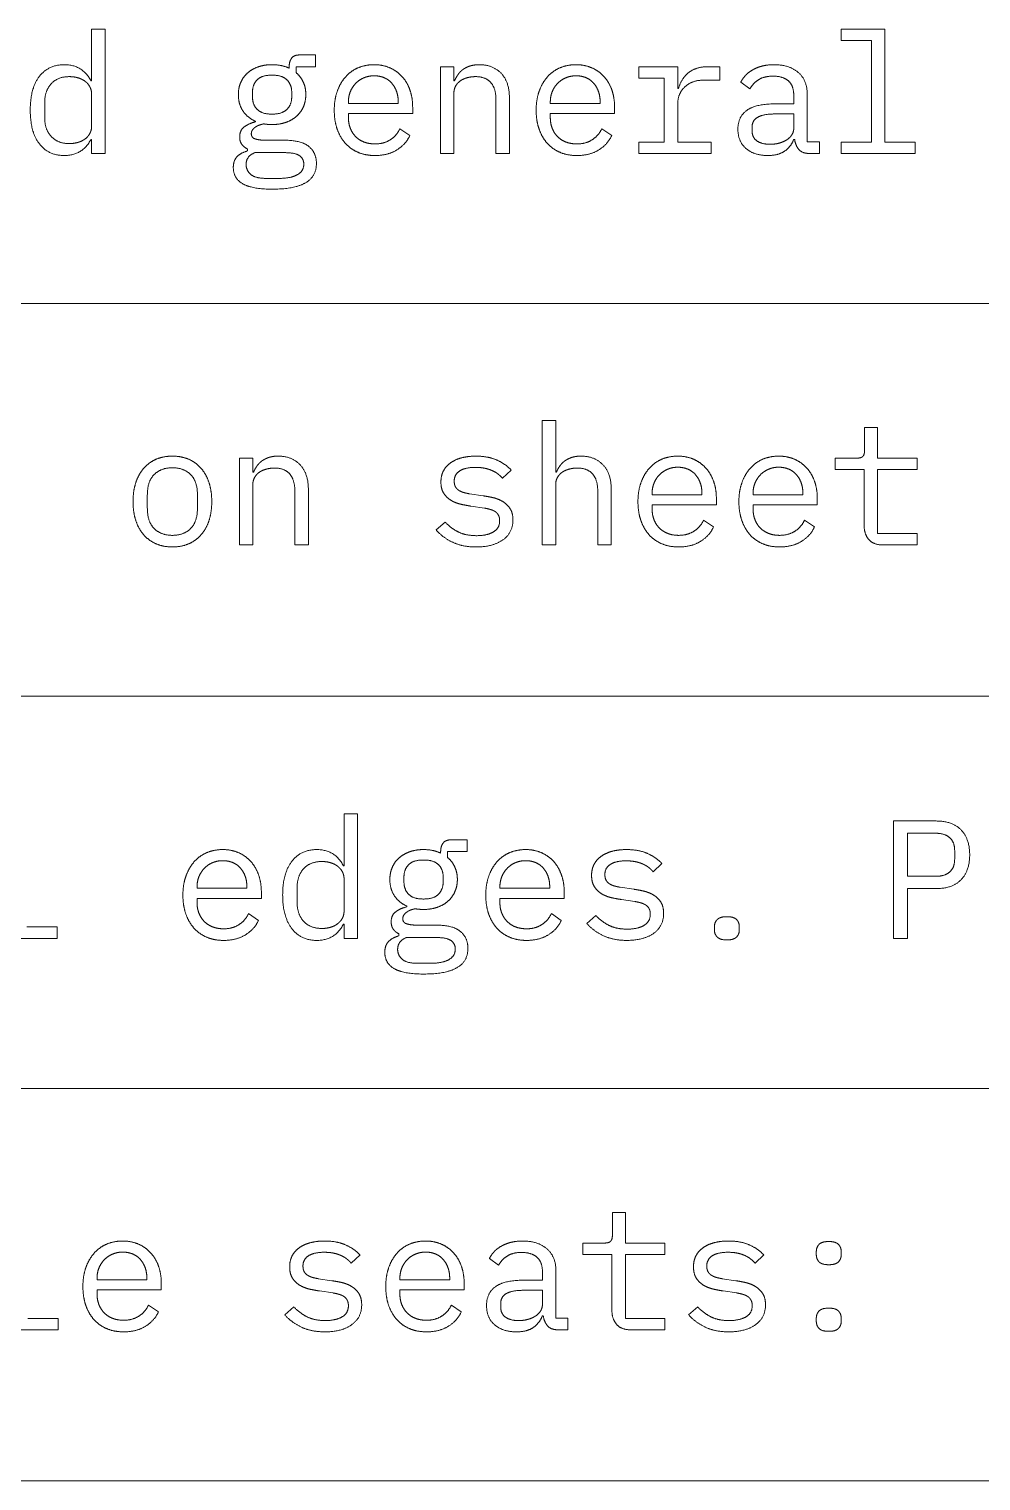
# Model space of a CAD drawing. Header units: millimetres. Extents: x 22 to 584, y 11 to 410.
# Drawn here: x 471.22 to 488.19, y 333 to 358.9 of the extents above; entities that cross this region are included whole.
import ezdxf

# ---------------------------------------------------------------- set-up
doc = ezdxf.new("R2010")
doc.units = ezdxf.units.MM
doc.layers.add('dims', color=7, linetype='Continuous', lineweight=5)

msp = doc.modelspace()

# ---------------------------------------------------------------- linework, layer by layer
at = {"layer": 'dims'}
for p, q in [((472.338, 358.898), (472.338, 357.974)), ((472.578, 358.898), (472.338, 358.898)), ((472.578, 356.678), (472.578, 358.898)), ((485.703, 358.898), (485.703, 358.694)), ((486.483, 358.898), (485.703, 358.898)), ((485.703, 358.694), (486.243, 358.694)), ((486.243, 358.694), (486.243, 356.882)), ((486.483, 356.882), (486.483, 358.898)), ((476.331, 358.436), (476.046, 358.436)), ((476.331, 358.226), (476.331, 358.436)), ((475.86, 358.226), (475.86, 358.199)), ((475.983, 358.226), (476.331, 358.226)), ((475.983, 358.121), (475.983, 358.226)), ((478.557, 358.226), (478.557, 356.678)), ((478.797, 358.226), (478.557, 358.226)), ((478.797, 357.974), (478.797, 358.226)), ((482.094, 358.226), (482.094, 358.022)), ((482.787, 358.226), (482.094, 358.226)), ((482.787, 357.836), (482.787, 358.226)), ((483.54, 358.226), (483.324, 358.226)), ((483.54, 357.986), (483.54, 358.226)), ((472.338, 357.974), (472.326, 357.974)), ((478.809, 357.974), (478.797, 357.974)), ((482.094, 358.022), (482.547, 358.022)), ((482.547, 358.022), (482.547, 356.882)), ((483.249, 357.986), (483.54, 357.986)), ((483.912, 357.95), (484.074, 357.83)), ((472.338, 357.731), (472.338, 357.173)), ((475.206, 357.686), (475.206, 357.773)), ((475.905, 357.773), (475.905, 357.686)), ((478.797, 356.678), (478.797, 357.752)), ((479.787, 356.678), (479.787, 357.671)), ((482.802, 357.836), (482.787, 357.836)), ((484.857, 357.716), (484.857, 357.563)), ((485.097, 356.888), (485.097, 357.74)), ((471.501, 357.32), (471.501, 357.584)), ((476.916, 357.572), (476.916, 357.593)), ((477.804, 357.572), (476.916, 357.572)), ((477.804, 357.605), (477.804, 357.572)), ((478.062, 357.392), (478.062, 357.506)), ((479.547, 357.629), (479.547, 356.678)), ((480.516, 357.572), (480.516, 357.593)), ((481.404, 357.572), (480.516, 357.572)), ((481.404, 357.605), (481.404, 357.572)), ((481.662, 357.392), (481.662, 357.506)), ((482.787, 356.882), (482.787, 357.551)), ((484.857, 357.563), (484.527, 357.563)), ((475.257, 357.254), (475.257, 357.242)), ((476.916, 357.392), (478.062, 357.392)), ((476.916, 357.32), (476.916, 357.392)), ((480.516, 357.392), (481.662, 357.392)), ((480.516, 357.32), (480.516, 357.392)), ((484.113, 357.086), (484.113, 357.149)), ((484.527, 357.383), (484.857, 357.383)), ((484.857, 357.383), (484.857, 357.128)), ((472.326, 356.93), (472.338, 356.93)), ((472.338, 356.93), (472.338, 356.678)), ((475.776, 356.915), (475.434, 356.915)), ((478.011, 356.999), (477.834, 357.119)), ((481.611, 356.999), (481.434, 357.119)), ((482.094, 356.882), (482.094, 356.678)), ((482.547, 356.882), (482.094, 356.882)), ((483.387, 356.882), (482.787, 356.882)), ((483.387, 356.678), (483.387, 356.882)), ((484.857, 356.93), (484.872, 356.93)), ((485.313, 356.888), (485.097, 356.888)), ((485.313, 356.678), (485.313, 356.888)), ((485.703, 356.882), (485.703, 356.678)), ((486.243, 356.882), (485.703, 356.882)), ((487.023, 356.882), (486.483, 356.882)), ((487.023, 356.678), (487.023, 356.882)), ((472.338, 356.678), (472.578, 356.678)), ((475.116, 356.759), (475.116, 356.723)), ((475.248, 356.693), (475.785, 356.693)), ((478.557, 356.678), (478.797, 356.678)), ((479.547, 356.678), (479.787, 356.678)), ((482.094, 356.678), (483.387, 356.678)), ((485.148, 356.678), (485.313, 356.678)), ((485.703, 356.678), (487.023, 356.678)), ((475.677, 356.234), (475.443, 356.234)), ((436.843, 354), (584, 354)), ((480.372, 351.916), (480.372, 349.696)), ((480.612, 351.916), (480.372, 351.916)), ((480.612, 350.992), (480.612, 351.916)), ((486.12, 351.79), (486.12, 351.385)), ((486.351, 351.79), (486.12, 351.79)), ((486.351, 351.244), (486.351, 351.79)), ((474.972, 351.244), (474.972, 349.696)), ((475.212, 351.244), (474.972, 351.244)), ((475.212, 350.992), (475.212, 351.244)), ((485.595, 351.244), (485.595, 351.04)), ((485.979, 351.244), (485.595, 351.244)), ((487.056, 351.244), (486.351, 351.244)), ((487.056, 351.04), (487.056, 351.244)), ((475.224, 350.992), (475.212, 350.992)), ((479.664, 350.884), (479.82, 351.031)), ((480.624, 350.992), (480.612, 350.992)), ((485.595, 351.04), (486.111, 351.04)), ((486.111, 351.04), (486.111, 350.05)), ((486.351, 351.04), (487.056, 351.04)), ((486.351, 349.9), (486.351, 351.04)), ((475.212, 349.696), (475.212, 350.77)), ((476.202, 349.696), (476.202, 350.689)), ((480.612, 349.696), (480.612, 350.77)), ((481.602, 349.696), (481.602, 350.689)), ((473.331, 350.359), (473.331, 350.581)), ((474.225, 350.581), (474.225, 350.359)), ((475.962, 350.647), (475.962, 349.696)), ((479.319, 350.572), (479.076, 350.608)), ((481.362, 350.647), (481.362, 349.696)), ((482.331, 350.59), (482.331, 350.611)), ((483.219, 350.59), (482.331, 350.59)), ((482.331, 350.41), (483.477, 350.41)), ((482.331, 350.338), (482.331, 350.41)), ((483.219, 350.623), (483.219, 350.59)), ((483.477, 350.41), (483.477, 350.524)), ((484.131, 350.59), (484.131, 350.611)), ((485.019, 350.59), (484.131, 350.59)), ((484.131, 350.41), (485.277, 350.41)), ((484.131, 350.338), (484.131, 350.41)), ((485.019, 350.623), (485.019, 350.59)), ((485.277, 350.41), (485.277, 350.524)), ((479.097, 350.389), (479.34, 350.353)), ((478.641, 350.104), (478.479, 349.963)), ((483.426, 350.017), (483.249, 350.137)), ((485.226, 350.017), (485.049, 350.137)), ((487.056, 349.9), (486.351, 349.9)), ((487.056, 349.696), (487.056, 349.9)), ((474.972, 349.696), (475.212, 349.696)), ((475.962, 349.696), (476.202, 349.696)), ((480.372, 349.696), (480.612, 349.696)), ((481.362, 349.696), (481.602, 349.696)), ((486.453, 349.696), (487.056, 349.696)), ((436.843, 347), (584, 347)), ((476.839, 344.898), (476.839, 343.974)), ((477.079, 344.898), (476.839, 344.898)), ((477.079, 342.678), (477.079, 344.898)), ((486.634, 344.772), (486.634, 342.678)), ((487.396, 344.772), (486.634, 344.772)), ((486.886, 343.785), (486.886, 344.553)), ((486.886, 344.553), (487.39, 344.553)), ((478.561, 344.226), (478.561, 344.199)), ((478.684, 344.226), (479.032, 344.226)), ((478.684, 344.121), (478.684, 344.226)), ((479.032, 344.436), (478.747, 344.436)), ((479.032, 344.226), (479.032, 344.436)), ((487.726, 344.247), (487.726, 344.091)), ((476.839, 343.974), (476.827, 343.974)), ((482.35, 343.866), (482.506, 344.013)), ((476.839, 343.731), (476.839, 343.173)), ((477.907, 343.686), (477.907, 343.773)), ((478.606, 343.773), (478.606, 343.686)), ((487.39, 343.785), (486.886, 343.785)), ((474.217, 343.572), (474.217, 343.593)), ((475.105, 343.572), (474.217, 343.572)), ((475.105, 343.605), (475.105, 343.572)), ((475.364, 343.392), (475.364, 343.506)), ((476.002, 343.32), (476.002, 343.584)), ((479.617, 343.572), (479.617, 343.593)), ((480.505, 343.572), (479.617, 343.572)), ((480.505, 343.605), (480.505, 343.572)), ((480.764, 343.392), (480.764, 343.506)), ((482.005, 343.554), (481.762, 343.59)), ((486.886, 343.566), (487.396, 343.566)), ((486.886, 342.678), (486.886, 343.566)), ((474.217, 343.392), (475.364, 343.392)), ((474.217, 343.32), (474.217, 343.392)), ((477.959, 343.254), (477.959, 343.242)), ((479.617, 343.392), (480.764, 343.392)), ((479.617, 343.32), (479.617, 343.392)), ((481.784, 343.371), (482.026, 343.335)), ((475.312, 342.999), (475.135, 343.119)), ((476.827, 342.93), (476.839, 342.93)), ((476.839, 342.93), (476.839, 342.678)), ((478.477, 342.915), (478.135, 342.915)), ((480.712, 342.999), (480.535, 343.119)), ((481.327, 343.086), (481.165, 342.945)), ((470.404, 342.678), (471.724, 342.678)), ((471.724, 342.882), (471.184, 342.882)), ((471.724, 342.678), (471.724, 342.882)), ((476.839, 342.678), (477.079, 342.678)), ((477.817, 342.759), (477.817, 342.723)), ((477.949, 342.693), (478.486, 342.693)), ((483.442, 342.885), (483.442, 342.831)), ((483.886, 342.831), (483.886, 342.885)), ((486.634, 342.678), (486.886, 342.678)), ((478.379, 342.234), (478.144, 342.234)), ((436.843, 340), (584, 340)), ((481.623, 337.79), (481.623, 337.385)), ((481.854, 337.79), (481.623, 337.79)), ((481.854, 337.244), (481.854, 337.79)), ((481.098, 337.244), (481.098, 337.04)), ((481.482, 337.244), (481.098, 337.244)), ((482.559, 337.244), (481.854, 337.244)), ((482.559, 337.04), (482.559, 337.244)), ((476.967, 336.884), (477.123, 337.031)), ((479.43, 336.968), (479.592, 336.848)), ((481.098, 337.04), (481.614, 337.04)), ((481.614, 337.04), (481.614, 336.05)), ((481.854, 337.04), (482.559, 337.04)), ((481.854, 335.9), (481.854, 337.04)), ((484.167, 336.884), (484.323, 337.031)), ((485.259, 337.091), (485.259, 337.037)), ((485.703, 337.037), (485.703, 337.091)), ((480.375, 336.734), (480.375, 336.581)), ((480.615, 335.906), (480.615, 336.758)), ((472.434, 336.59), (472.434, 336.611)), ((473.322, 336.59), (472.434, 336.59)), ((473.322, 336.623), (473.322, 336.59)), ((473.58, 336.41), (473.58, 336.524)), ((476.622, 336.572), (476.379, 336.608)), ((477.834, 336.59), (477.834, 336.611)), ((478.722, 336.59), (477.834, 336.59)), ((478.722, 336.623), (478.722, 336.59)), ((478.98, 336.41), (478.98, 336.524)), ((480.375, 336.581), (480.045, 336.581)), ((483.822, 336.572), (483.579, 336.608)), ((472.434, 336.41), (473.58, 336.41)), ((472.434, 336.338), (472.434, 336.41)), ((476.4, 336.389), (476.643, 336.353)), ((477.834, 336.41), (478.98, 336.41)), ((477.834, 336.338), (477.834, 336.41)), ((479.631, 336.104), (479.631, 336.167)), ((480.045, 336.401), (480.375, 336.401)), ((480.375, 336.401), (480.375, 336.146)), ((483.6, 336.389), (483.843, 336.353)), ((471.741, 335.9), (471.201, 335.9)), ((471.741, 335.696), (471.741, 335.9)), ((473.529, 336.017), (473.352, 336.137)), ((475.944, 336.104), (475.782, 335.963)), ((478.929, 336.017), (478.752, 336.137)), ((480.375, 335.948), (480.39, 335.948)), ((480.831, 335.906), (480.615, 335.906)), ((480.831, 335.696), (480.831, 335.906)), ((482.559, 335.9), (481.854, 335.9)), ((482.559, 335.696), (482.559, 335.9)), ((483.144, 336.104), (482.982, 335.963)), ((485.259, 335.903), (485.259, 335.849)), ((485.703, 335.849), (485.703, 335.903)), ((470.421, 335.696), (471.741, 335.696)), ((480.666, 335.696), (480.831, 335.696)), ((481.956, 335.696), (482.559, 335.696)), ((436.843, 333), (584, 333))]:
    msp.add_line(p, q, dxfattribs=at)
for points in [[(475.902, 358.376), (475.944, 358.436), (476.046, 358.436)], [(471.403, 358.049), (471.564, 358.262), (471.849, 358.262)], [(471.849, 358.262), (472.176, 358.262), (472.326, 357.974)], [(475.117, 358.113), (475.197, 358.184), (475.308, 358.223)], [(475.308, 358.223), (475.419, 358.262), (475.554, 358.262)], [(475.554, 358.262), (475.728, 358.262), (475.86, 358.199)], [(475.86, 358.226), (475.86, 358.316), (475.902, 358.376)], [(476.862, 358.041), (476.955, 358.148), (477.085, 358.205)], [(477.085, 358.205), (477.216, 358.262), (477.375, 358.262)], [(477.375, 358.262), (477.531, 358.262), (477.658, 358.205)], [(477.658, 358.205), (477.786, 358.148), (477.876, 358.048)], [(478.869, 358.083), (478.905, 358.136), (478.957, 358.175)], [(478.957, 358.175), (479.01, 358.214), (479.082, 358.238)], [(479.082, 358.238), (479.154, 358.262), (479.25, 358.262)], [(479.25, 358.262), (479.493, 358.262), (479.64, 358.108)], [(480.462, 358.041), (480.555, 358.148), (480.685, 358.205)], [(480.685, 358.205), (480.816, 358.262), (480.975, 358.262)], [(480.975, 358.262), (481.131, 358.262), (481.258, 358.205)], [(481.258, 358.205), (481.386, 358.148), (481.476, 358.048)], [(482.984, 358.122), (483.117, 358.226), (483.324, 358.226)], [(484.119, 358.167), (484.194, 358.211), (484.29, 358.236)], [(484.29, 358.236), (484.386, 358.262), (484.503, 358.262)], [(484.503, 358.262), (484.776, 358.262), (484.936, 358.124)], [(471.243, 357.452), (471.243, 357.836), (471.403, 358.049)], [(471.616, 357.921), (471.501, 357.794), (471.501, 357.584)], [(471.942, 358.049), (471.732, 358.049), (471.616, 357.921)], [(472.095, 358.028), (472.023, 358.049), (471.942, 358.049)], [(472.221, 357.966), (472.167, 358.007), (472.095, 358.028)], [(472.306, 357.867), (472.275, 357.926), (472.221, 357.966)], [(474.954, 357.728), (474.954, 357.845), (474.996, 357.944)], [(474.996, 357.944), (475.038, 358.043), (475.117, 358.113)], [(475.29, 357.993), (475.206, 357.911), (475.206, 357.773)], [(475.554, 358.076), (475.374, 358.076), (475.29, 357.993)], [(475.819, 357.993), (475.734, 358.076), (475.554, 358.076)], [(475.905, 357.773), (475.905, 357.911), (475.819, 357.993)], [(475.983, 358.121), (476.067, 358.049), (476.112, 357.95)], [(476.112, 357.95), (476.157, 357.851), (476.157, 357.728)], [(476.716, 357.785), (476.769, 357.935), (476.862, 358.041)], [(477.046, 357.929), (476.985, 357.866), (476.95, 357.78)], [(477.192, 358.028), (477.108, 357.992), (477.046, 357.929)], [(477.375, 358.064), (477.276, 358.064), (477.192, 358.028)], [(477.55, 358.031), (477.471, 358.064), (477.375, 358.064)], [(477.685, 357.936), (477.63, 357.998), (477.55, 358.031)], [(477.772, 357.791), (477.741, 357.875), (477.685, 357.936)], [(477.876, 358.048), (477.966, 357.947), (478.014, 357.809)], [(478.809, 357.974), (478.833, 358.031), (478.869, 358.083)], [(478.917, 357.977), (478.863, 357.941), (478.83, 357.884)], [(479.04, 358.031), (478.971, 358.013), (478.917, 357.977)], [(479.181, 358.049), (479.109, 358.049), (479.04, 358.031)], [(479.454, 357.945), (479.361, 358.049), (479.181, 358.049)], [(479.547, 357.629), (479.547, 357.842), (479.454, 357.945)], [(479.64, 358.108), (479.787, 357.953), (479.787, 357.671)], [(480.316, 357.785), (480.369, 357.935), (480.462, 358.041)], [(480.646, 357.929), (480.585, 357.866), (480.55, 357.78)], [(480.792, 358.028), (480.708, 357.992), (480.646, 357.929)], [(480.975, 358.064), (480.876, 358.064), (480.792, 358.028)], [(481.15, 358.031), (481.071, 358.064), (480.975, 358.064)], [(481.285, 357.936), (481.23, 357.998), (481.15, 358.031)], [(481.372, 357.791), (481.341, 357.875), (481.285, 357.936)], [(481.476, 358.048), (481.566, 357.947), (481.614, 357.809)], [(482.802, 357.836), (482.85, 358.019), (482.984, 358.122)], [(483.249, 357.986), (483.042, 357.986), (482.915, 357.866)], [(483.912, 357.95), (483.942, 358.01), (483.993, 358.067)], [(483.993, 358.067), (484.044, 358.124), (484.119, 358.167)], [(484.233, 357.996), (484.134, 357.935), (484.074, 357.83)], [(484.488, 358.058), (484.332, 358.058), (484.233, 357.996)], [(484.761, 357.973), (484.665, 358.058), (484.488, 358.058)], [(484.857, 357.716), (484.857, 357.887), (484.761, 357.973)], [(484.936, 358.124), (485.097, 357.986), (485.097, 357.74)], [(472.338, 357.731), (472.338, 357.809), (472.306, 357.867)], [(475.033, 357.44), (474.954, 357.563), (474.954, 357.728)], [(475.206, 357.686), (475.206, 357.548), (475.29, 357.464)], [(475.819, 357.464), (475.905, 357.548), (475.905, 357.686)], [(476.157, 357.728), (476.157, 357.611), (476.114, 357.512)], [(476.664, 357.449), (476.664, 357.635), (476.716, 357.785)], [(476.95, 357.78), (476.916, 357.695), (476.916, 357.593)], [(477.804, 357.605), (477.804, 357.707), (477.772, 357.791)], [(478.014, 357.809), (478.062, 357.671), (478.062, 357.506)], [(478.83, 357.884), (478.797, 357.827), (478.797, 357.752)], [(480.264, 357.449), (480.264, 357.635), (480.316, 357.785)], [(480.55, 357.78), (480.516, 357.695), (480.516, 357.593)], [(481.404, 357.605), (481.404, 357.707), (481.372, 357.791)], [(481.614, 357.809), (481.662, 357.671), (481.662, 357.506)], [(482.915, 357.866), (482.787, 357.746), (482.787, 357.551)], [(471.403, 356.855), (471.243, 357.068), (471.243, 357.452)], [(475.257, 357.254), (475.113, 357.317), (475.033, 357.44)], [(475.29, 357.464), (475.374, 357.38), (475.554, 357.38)], [(475.554, 357.38), (475.734, 357.38), (475.819, 357.464)], [(476.114, 357.512), (476.07, 357.413), (475.992, 357.343)], [(476.715, 357.117), (476.664, 357.266), (476.664, 357.449)], [(480.315, 357.117), (480.264, 357.266), (480.264, 357.449)], [(483.861, 357.113), (483.861, 357.329), (484.018, 357.446)], [(484.018, 357.446), (484.176, 357.563), (484.527, 357.563)], [(471.501, 357.32), (471.501, 357.11), (471.616, 356.983)], [(472.306, 357.036), (472.338, 357.095), (472.338, 357.173)], [(474.978, 356.972), (474.978, 357.092), (475.057, 357.152)], [(475.057, 357.152), (475.137, 357.212), (475.257, 357.242)], [(475.26, 357.15), (475.227, 357.128), (475.206, 357.098)], [(475.332, 357.186), (475.293, 357.173), (475.26, 357.15)], [(475.407, 357.206), (475.371, 357.2), (475.332, 357.186)], [(475.479, 357.197), (475.443, 357.2), (475.407, 357.206)], [(475.554, 357.194), (475.515, 357.194), (475.479, 357.197)], [(475.801, 357.233), (475.689, 357.194), (475.554, 357.194)], [(475.992, 357.343), (475.914, 357.272), (475.801, 357.233)], [(476.916, 357.32), (476.916, 357.218), (476.949, 357.131)], [(480.516, 357.32), (480.516, 357.218), (480.549, 357.131)], [(484.212, 357.323), (484.113, 357.263), (484.113, 357.149)], [(484.527, 357.383), (484.311, 357.383), (484.212, 357.323)], [(471.616, 356.983), (471.732, 356.855), (471.942, 356.855)], [(472.326, 356.93), (472.176, 356.642), (471.849, 356.642)], [(471.942, 356.855), (472.023, 356.855), (472.095, 356.876)], [(472.095, 356.876), (472.167, 356.897), (472.221, 356.938)], [(472.221, 356.938), (472.275, 356.978), (472.306, 357.036)], [(475.014, 356.843), (474.978, 356.894), (474.978, 356.972)], [(475.206, 357.098), (475.185, 357.068), (475.185, 357.029)], [(475.185, 357.029), (475.185, 356.96), (475.254, 356.938)], [(475.254, 356.938), (475.323, 356.915), (475.434, 356.915)], [(475.776, 356.915), (476.076, 356.915), (476.211, 356.803)], [(476.86, 356.862), (476.766, 356.969), (476.715, 357.117)], [(476.949, 357.131), (476.982, 357.044), (477.044, 356.981)], [(477.044, 356.981), (477.105, 356.918), (477.194, 356.883)], [(477.194, 356.883), (477.282, 356.849), (477.39, 356.849)], [(477.39, 356.849), (477.546, 356.849), (477.66, 356.921)], [(477.66, 356.921), (477.774, 356.993), (477.834, 357.119)], [(478.011, 356.999), (477.942, 356.843), (477.781, 356.743)], [(480.46, 356.862), (480.366, 356.969), (480.315, 357.117)], [(480.549, 357.131), (480.582, 357.044), (480.644, 356.981)], [(480.644, 356.981), (480.705, 356.918), (480.794, 356.883)], [(480.794, 356.883), (480.882, 356.849), (480.99, 356.849)], [(480.99, 356.849), (481.146, 356.849), (481.26, 356.921)], [(481.26, 356.921), (481.374, 356.993), (481.434, 357.119)], [(481.611, 356.999), (481.542, 356.843), (481.381, 356.743)], [(484.005, 356.768), (483.861, 356.894), (483.861, 357.113)], [(484.113, 357.086), (484.113, 356.966), (484.198, 356.904)], [(484.198, 356.904), (484.284, 356.843), (484.434, 356.843)], [(484.604, 356.865), (484.68, 356.888), (484.737, 356.925)], [(484.857, 356.93), (484.806, 356.795), (484.693, 356.719)], [(484.737, 356.925), (484.794, 356.963), (484.825, 357.015)], [(484.825, 357.015), (484.857, 357.068), (484.857, 357.128)], [(484.947, 356.75), (484.887, 356.822), (484.872, 356.93)], [(471.849, 356.642), (471.564, 356.642), (471.403, 356.855)], [(474.864, 356.426), (474.864, 356.552), (474.93, 356.621)], [(474.93, 356.621), (474.996, 356.69), (475.116, 356.723)], [(475.116, 356.759), (475.05, 356.792), (475.014, 356.843)], [(475.248, 356.693), (475.092, 356.63), (475.092, 356.483)], [(476.046, 356.638), (475.971, 356.693), (475.785, 356.693)], [(476.121, 356.489), (476.121, 356.582), (476.046, 356.638)], [(476.211, 356.803), (476.346, 356.69), (476.346, 356.501)], [(477.089, 356.699), (476.955, 356.756), (476.86, 356.862)], [(477.39, 356.642), (477.222, 356.642), (477.089, 356.699)], [(477.781, 356.743), (477.621, 356.642), (477.39, 356.642)], [(480.689, 356.699), (480.555, 356.756), (480.46, 356.862)], [(480.99, 356.642), (480.822, 356.642), (480.689, 356.699)], [(481.381, 356.743), (481.221, 356.642), (480.99, 356.642)], [(484.392, 356.642), (484.149, 356.642), (484.005, 356.768)], [(484.693, 356.719), (484.581, 356.642), (484.392, 356.642)], [(484.434, 356.843), (484.527, 356.843), (484.604, 356.865)], [(485.148, 356.678), (485.007, 356.678), (484.947, 356.75)], [(475.027, 356.141), (474.864, 356.24), (474.864, 356.426)], [(475.092, 356.483), (475.092, 356.381), (475.173, 356.307)], [(476.004, 356.298), (476.121, 356.363), (476.121, 356.489)], [(476.346, 356.501), (476.346, 356.267), (476.151, 356.155)], [(475.566, 356.042), (475.191, 356.042), (475.027, 356.141)], [(475.173, 356.307), (475.254, 356.234), (475.443, 356.234)], [(476.151, 356.155), (475.956, 356.042), (475.566, 356.042)], [(475.677, 356.234), (475.887, 356.234), (476.004, 356.298)], [(473.264, 351.059), (473.355, 351.166), (473.485, 351.223)], [(473.485, 351.223), (473.616, 351.28), (473.778, 351.28)], [(473.778, 351.28), (473.94, 351.28), (474.07, 351.223)], [(474.07, 351.223), (474.201, 351.166), (474.292, 351.059)], [(475.284, 351.101), (475.32, 351.154), (475.372, 351.193)], [(475.372, 351.193), (475.425, 351.232), (475.497, 351.256)], [(475.497, 351.256), (475.569, 351.28), (475.665, 351.28)], [(475.665, 351.28), (475.908, 351.28), (476.055, 351.125)], [(478.743, 351.164), (478.827, 351.223), (478.941, 351.251)], [(478.941, 351.251), (479.055, 351.28), (479.19, 351.28)], [(479.19, 351.28), (479.4, 351.28), (479.554, 351.214)], [(479.554, 351.214), (479.709, 351.148), (479.82, 351.031)], [(480.684, 351.101), (480.72, 351.154), (480.772, 351.193)], [(480.772, 351.193), (480.825, 351.232), (480.897, 351.256)], [(480.897, 351.256), (480.969, 351.28), (481.065, 351.28)], [(481.065, 351.28), (481.308, 351.28), (481.455, 351.125)], [(482.277, 351.059), (482.37, 351.166), (482.5, 351.223)], [(482.5, 351.223), (482.631, 351.28), (482.79, 351.28)], [(482.79, 351.28), (482.946, 351.28), (483.073, 351.223)], [(483.073, 351.223), (483.201, 351.166), (483.291, 351.065)], [(484.077, 351.059), (484.17, 351.166), (484.3, 351.223)], [(484.3, 351.223), (484.431, 351.28), (484.59, 351.28)], [(484.59, 351.28), (484.746, 351.28), (484.873, 351.223)], [(484.873, 351.223), (485.001, 351.166), (485.091, 351.065)], [(485.979, 351.244), (486.057, 351.244), (486.089, 351.275)], [(486.089, 351.275), (486.12, 351.307), (486.12, 351.385)], [(473.124, 350.803), (473.172, 350.953), (473.264, 351.059)], [(473.454, 350.953), (473.331, 350.833), (473.331, 350.581)], [(473.778, 351.073), (473.577, 351.073), (473.454, 350.953)], [(474.102, 350.953), (473.979, 351.073), (473.778, 351.073)], [(474.225, 350.581), (474.225, 350.833), (474.102, 350.953)], [(474.292, 351.059), (474.384, 350.953), (474.432, 350.803)], [(475.224, 350.992), (475.248, 351.049), (475.284, 351.101)], [(475.332, 350.995), (475.278, 350.959), (475.245, 350.902)], [(475.455, 351.049), (475.386, 351.031), (475.332, 350.995)], [(475.596, 351.067), (475.524, 351.067), (475.455, 351.049)], [(475.869, 350.963), (475.776, 351.067), (475.596, 351.067)], [(475.962, 350.647), (475.962, 350.86), (475.869, 350.963)], [(476.055, 351.125), (476.202, 350.971), (476.202, 350.689)], [(478.566, 350.818), (478.566, 350.935), (478.612, 351.02)], [(478.612, 351.02), (478.659, 351.106), (478.743, 351.164)], [(478.9, 351.016), (478.803, 350.953), (478.803, 350.833)], [(479.181, 351.079), (478.998, 351.079), (478.9, 351.016)], [(479.361, 351.061), (479.283, 351.079), (479.181, 351.079)], [(479.497, 351.014), (479.439, 351.043), (479.361, 351.061)], [(479.596, 350.951), (479.556, 350.986), (479.497, 351.014)], [(479.664, 350.884), (479.637, 350.917), (479.596, 350.951)], [(480.624, 350.992), (480.648, 351.049), (480.684, 351.101)], [(480.732, 350.995), (480.678, 350.959), (480.645, 350.902)], [(480.855, 351.049), (480.786, 351.031), (480.732, 350.995)], [(480.996, 351.067), (480.924, 351.067), (480.855, 351.049)], [(481.269, 350.963), (481.176, 351.067), (480.996, 351.067)], [(481.362, 350.647), (481.362, 350.86), (481.269, 350.963)], [(481.455, 351.125), (481.602, 350.971), (481.602, 350.689)], [(482.131, 350.803), (482.184, 350.953), (482.277, 351.059)], [(482.461, 350.947), (482.4, 350.884), (482.365, 350.798)], [(482.607, 351.046), (482.523, 351.01), (482.461, 350.947)], [(482.79, 351.082), (482.691, 351.082), (482.607, 351.046)], [(482.965, 351.049), (482.886, 351.082), (482.79, 351.082)], [(483.1, 350.954), (483.045, 351.016), (482.965, 351.049)], [(483.187, 350.809), (483.156, 350.893), (483.1, 350.954)], [(483.291, 351.065), (483.381, 350.965), (483.429, 350.827)], [(483.931, 350.803), (483.984, 350.953), (484.077, 351.059)], [(484.261, 350.947), (484.2, 350.884), (484.165, 350.798)], [(484.407, 351.046), (484.323, 351.01), (484.261, 350.947)], [(484.59, 351.082), (484.491, 351.082), (484.407, 351.046)], [(484.765, 351.049), (484.686, 351.082), (484.59, 351.082)], [(484.9, 350.954), (484.845, 351.016), (484.765, 351.049)], [(484.987, 350.809), (484.956, 350.893), (484.9, 350.954)], [(485.091, 351.065), (485.181, 350.965), (485.229, 350.827)], [(473.076, 350.47), (473.076, 350.653), (473.124, 350.803)], [(474.432, 350.803), (474.48, 350.653), (474.48, 350.47)], [(475.245, 350.902), (475.212, 350.845), (475.212, 350.77)], [(478.618, 350.614), (478.566, 350.692), (478.566, 350.818)], [(478.803, 350.833), (478.803, 350.773), (478.825, 350.732)], [(478.825, 350.732), (478.848, 350.692), (478.887, 350.668)], [(478.887, 350.668), (478.926, 350.644), (478.975, 350.63)], [(480.645, 350.902), (480.612, 350.845), (480.612, 350.77)], [(482.079, 350.467), (482.079, 350.653), (482.131, 350.803)], [(482.365, 350.798), (482.331, 350.713), (482.331, 350.611)], [(483.219, 350.623), (483.219, 350.725), (483.187, 350.809)], [(483.429, 350.827), (483.477, 350.689), (483.477, 350.524)], [(483.879, 350.467), (483.879, 350.653), (483.931, 350.803)], [(484.165, 350.798), (484.131, 350.713), (484.131, 350.611)], [(485.019, 350.623), (485.019, 350.725), (484.987, 350.809)], [(485.229, 350.827), (485.277, 350.689), (485.277, 350.524)], [(473.124, 350.135), (473.076, 350.284), (473.076, 350.47)], [(474.48, 350.47), (474.48, 350.284), (474.432, 350.135)], [(478.749, 350.489), (478.671, 350.536), (478.618, 350.614)], [(478.921, 350.422), (478.827, 350.443), (478.749, 350.489)], [(479.097, 350.389), (479.016, 350.401), (478.921, 350.422)], [(478.975, 350.63), (479.025, 350.617), (479.076, 350.608)], [(479.319, 350.572), (479.403, 350.56), (479.496, 350.539)], [(479.496, 350.539), (479.589, 350.518), (479.667, 350.471)], [(479.667, 350.471), (479.745, 350.425), (479.797, 350.347)], [(482.13, 350.135), (482.079, 350.284), (482.079, 350.467)], [(483.93, 350.135), (483.879, 350.284), (483.879, 350.467)], [(473.331, 350.359), (473.331, 350.107), (473.454, 349.987)], [(474.102, 349.987), (474.225, 350.107), (474.225, 350.359)], [(479.442, 350.33), (479.394, 350.344), (479.34, 350.353)], [(479.529, 350.293), (479.49, 350.317), (479.442, 350.33)], [(479.59, 350.228), (479.568, 350.269), (479.529, 350.293)], [(479.613, 350.128), (479.613, 350.188), (479.59, 350.228)], [(479.85, 350.143), (479.85, 349.912), (479.671, 349.786)], [(479.797, 350.347), (479.85, 350.269), (479.85, 350.143)], [(482.331, 350.338), (482.331, 350.236), (482.364, 350.149)], [(482.364, 350.149), (482.397, 350.062), (482.459, 349.999)], [(484.131, 350.338), (484.131, 350.236), (484.164, 350.149)], [(484.164, 350.149), (484.197, 350.062), (484.259, 349.999)], [(473.264, 349.88), (473.172, 349.987), (473.124, 350.135)], [(473.454, 349.987), (473.577, 349.867), (473.778, 349.867)], [(473.778, 349.867), (473.979, 349.867), (474.102, 349.987)], [(474.432, 350.135), (474.384, 349.987), (474.292, 349.88)], [(478.777, 349.743), (478.602, 349.825), (478.479, 349.963)], [(478.641, 350.104), (478.752, 349.987), (478.884, 349.924)], [(478.884, 349.924), (479.016, 349.861), (479.202, 349.861)], [(479.202, 349.861), (479.382, 349.861), (479.497, 349.925)], [(479.497, 349.925), (479.613, 349.99), (479.613, 350.128)], [(482.275, 349.88), (482.181, 349.987), (482.13, 350.135)], [(482.459, 349.999), (482.52, 349.936), (482.609, 349.901)], [(482.609, 349.901), (482.697, 349.867), (482.805, 349.867)], [(482.805, 349.867), (482.961, 349.867), (483.075, 349.939)], [(483.075, 349.939), (483.189, 350.011), (483.249, 350.137)], [(483.426, 350.017), (483.357, 349.861), (483.196, 349.76)], [(484.075, 349.88), (483.981, 349.987), (483.93, 350.135)], [(484.259, 349.999), (484.32, 349.936), (484.409, 349.901)], [(484.409, 349.901), (484.497, 349.867), (484.605, 349.867)], [(484.605, 349.867), (484.761, 349.867), (484.875, 349.939)], [(484.875, 349.939), (484.989, 350.011), (485.049, 350.137)], [(485.226, 350.017), (485.157, 349.861), (484.996, 349.76)], [(486.193, 349.795), (486.111, 349.894), (486.111, 350.05)], [(473.485, 349.717), (473.355, 349.774), (473.264, 349.88)], [(473.778, 349.66), (473.616, 349.66), (473.485, 349.717)], [(474.07, 349.717), (473.94, 349.66), (473.778, 349.66)], [(474.292, 349.88), (474.201, 349.774), (474.07, 349.717)], [(479.196, 349.66), (478.953, 349.66), (478.777, 349.743)], [(479.671, 349.786), (479.493, 349.66), (479.196, 349.66)], [(482.504, 349.717), (482.37, 349.774), (482.275, 349.88)], [(482.805, 349.66), (482.637, 349.66), (482.504, 349.717)], [(483.196, 349.76), (483.036, 349.66), (482.805, 349.66)], [(484.304, 349.717), (484.17, 349.774), (484.075, 349.88)], [(484.605, 349.66), (484.437, 349.66), (484.304, 349.717)], [(484.996, 349.76), (484.836, 349.66), (484.605, 349.66)], [(486.453, 349.696), (486.276, 349.696), (486.193, 349.795)], [(487.396, 344.772), (487.687, 344.772), (487.84, 344.613)], [(487.638, 344.473), (487.549, 344.553), (487.39, 344.553)], [(487.726, 344.247), (487.726, 344.394), (487.638, 344.473)], [(487.84, 344.613), (487.994, 344.454), (487.994, 344.169)], [(474.163, 344.041), (474.256, 344.148), (474.387, 344.205)], [(474.387, 344.205), (474.517, 344.262), (474.676, 344.262)], [(474.676, 344.262), (474.832, 344.262), (474.96, 344.205)], [(474.96, 344.205), (475.087, 344.148), (475.177, 344.048)], [(475.905, 344.049), (476.065, 344.262), (476.35, 344.262)], [(476.35, 344.262), (476.677, 344.262), (476.827, 343.974)], [(477.819, 344.113), (477.899, 344.184), (478.009, 344.223)], [(478.009, 344.223), (478.12, 344.262), (478.255, 344.262)], [(478.255, 344.262), (478.429, 344.262), (478.561, 344.199)], [(478.561, 344.226), (478.561, 344.316), (478.603, 344.376)], [(478.603, 344.376), (478.645, 344.436), (478.747, 344.436)], [(479.563, 344.041), (479.656, 344.148), (479.787, 344.205)], [(479.787, 344.205), (479.917, 344.262), (480.076, 344.262)], [(480.076, 344.262), (480.232, 344.262), (480.36, 344.205)], [(480.36, 344.205), (480.487, 344.148), (480.577, 344.048)], [(481.429, 344.146), (481.514, 344.205), (481.627, 344.234)], [(481.627, 344.234), (481.741, 344.262), (481.876, 344.262)], [(481.876, 344.262), (482.086, 344.262), (482.241, 344.196)], [(482.241, 344.196), (482.395, 344.13), (482.506, 344.013)], [(474.018, 343.785), (474.07, 343.935), (474.163, 344.041)], [(474.348, 343.929), (474.286, 343.866), (474.252, 343.78)], [(474.493, 344.028), (474.409, 343.992), (474.348, 343.929)], [(474.676, 344.064), (474.577, 344.064), (474.493, 344.028)], [(474.852, 344.031), (474.772, 344.064), (474.676, 344.064)], [(474.987, 343.936), (474.931, 343.998), (474.852, 344.031)], [(475.074, 343.791), (475.042, 343.875), (474.987, 343.936)], [(475.177, 344.048), (475.267, 343.947), (475.315, 343.809)], [(475.744, 343.452), (475.744, 343.836), (475.905, 344.049)], [(476.444, 344.049), (476.234, 344.049), (476.118, 343.921)], [(476.596, 344.028), (476.524, 344.049), (476.444, 344.049)], [(476.722, 343.966), (476.669, 344.007), (476.596, 344.028)], [(476.808, 343.867), (476.776, 343.926), (476.722, 343.966)], [(477.655, 343.728), (477.655, 343.845), (477.697, 343.944)], [(477.697, 343.944), (477.739, 344.043), (477.819, 344.113)], [(477.991, 343.993), (477.907, 343.911), (477.907, 343.773)], [(478.255, 344.076), (478.075, 344.076), (477.991, 343.993)], [(478.521, 343.993), (478.435, 344.076), (478.255, 344.076)], [(478.606, 343.773), (478.606, 343.911), (478.521, 343.993)], [(478.684, 344.121), (478.769, 344.049), (478.814, 343.95)], [(478.814, 343.95), (478.859, 343.851), (478.859, 343.728)], [(479.418, 343.785), (479.47, 343.935), (479.563, 344.041)], [(479.748, 343.929), (479.686, 343.866), (479.652, 343.78)], [(479.893, 344.028), (479.809, 343.992), (479.748, 343.929)], [(480.076, 344.064), (479.977, 344.064), (479.893, 344.028)], [(480.252, 344.031), (480.172, 344.064), (480.076, 344.064)], [(480.387, 343.936), (480.331, 343.998), (480.252, 344.031)], [(480.474, 343.791), (480.442, 343.875), (480.387, 343.936)], [(480.577, 344.048), (480.667, 343.947), (480.715, 343.809)], [(481.252, 343.8), (481.252, 343.917), (481.299, 344.003)], [(481.299, 344.003), (481.345, 344.088), (481.429, 344.146)], [(481.587, 343.998), (481.489, 343.935), (481.489, 343.815)], [(481.867, 344.061), (481.684, 344.061), (481.587, 343.998)], [(482.047, 344.043), (481.969, 344.061), (481.867, 344.061)], [(482.184, 343.996), (482.125, 344.025), (482.047, 344.043)], [(482.283, 343.933), (482.242, 343.968), (482.184, 343.996)], [(482.35, 343.866), (482.324, 343.899), (482.283, 343.933)], [(487.638, 343.864), (487.726, 343.944), (487.726, 344.091)], [(487.994, 344.169), (487.994, 343.884), (487.84, 343.725)], [(473.965, 343.449), (473.965, 343.635), (474.018, 343.785)], [(474.252, 343.78), (474.217, 343.695), (474.217, 343.593)], [(475.105, 343.605), (475.105, 343.707), (475.074, 343.791)], [(475.315, 343.809), (475.364, 343.671), (475.364, 343.506)], [(476.118, 343.921), (476.002, 343.794), (476.002, 343.584)], [(476.839, 343.731), (476.839, 343.809), (476.808, 343.867)], [(477.735, 343.44), (477.655, 343.563), (477.655, 343.728)], [(477.907, 343.686), (477.907, 343.548), (477.991, 343.464)], [(478.521, 343.464), (478.606, 343.548), (478.606, 343.686)], [(478.859, 343.728), (478.859, 343.611), (478.815, 343.512)], [(479.365, 343.449), (479.365, 343.635), (479.418, 343.785)], [(479.652, 343.78), (479.617, 343.695), (479.617, 343.593)], [(480.505, 343.605), (480.505, 343.707), (480.474, 343.791)], [(480.715, 343.809), (480.764, 343.671), (480.764, 343.506)], [(481.305, 343.596), (481.252, 343.674), (481.252, 343.8)], [(481.489, 343.815), (481.489, 343.755), (481.512, 343.714)], [(481.512, 343.714), (481.534, 343.674), (481.573, 343.65)], [(487.39, 343.785), (487.549, 343.785), (487.638, 343.864)], [(487.84, 343.725), (487.687, 343.566), (487.396, 343.566)], [(474.016, 343.117), (473.965, 343.266), (473.965, 343.449)], [(475.905, 342.855), (475.744, 343.068), (475.744, 343.452)], [(477.959, 343.254), (477.814, 343.317), (477.735, 343.44)], [(477.991, 343.464), (478.075, 343.38), (478.255, 343.38)], [(478.255, 343.38), (478.435, 343.38), (478.521, 343.464)], [(478.815, 343.512), (478.771, 343.413), (478.693, 343.343)], [(479.416, 343.117), (479.365, 343.266), (479.365, 343.449)], [(481.435, 343.471), (481.357, 343.518), (481.305, 343.596)], [(481.608, 343.404), (481.514, 343.425), (481.435, 343.471)], [(481.573, 343.65), (481.612, 343.626), (481.662, 343.612)], [(481.662, 343.612), (481.711, 343.599), (481.762, 343.59)], [(482.005, 343.554), (482.089, 343.542), (482.182, 343.521)], [(482.182, 343.521), (482.275, 343.5), (482.353, 343.454)], [(482.353, 343.454), (482.431, 343.407), (482.484, 343.329)], [(474.217, 343.32), (474.217, 343.218), (474.25, 343.131)], [(476.002, 343.32), (476.002, 343.11), (476.118, 342.983)], [(476.808, 343.036), (476.839, 343.095), (476.839, 343.173)], [(477.679, 342.972), (477.679, 343.092), (477.759, 343.152)], [(477.759, 343.152), (477.839, 343.212), (477.959, 343.242)], [(477.961, 343.15), (477.929, 343.128), (477.907, 343.098)], [(478.033, 343.186), (477.994, 343.173), (477.961, 343.15)], [(478.109, 343.206), (478.072, 343.2), (478.033, 343.186)], [(478.18, 343.197), (478.144, 343.2), (478.109, 343.206)], [(478.255, 343.194), (478.216, 343.194), (478.18, 343.197)], [(478.503, 343.233), (478.39, 343.194), (478.255, 343.194)], [(478.693, 343.343), (478.615, 343.272), (478.503, 343.233)], [(479.617, 343.32), (479.617, 343.218), (479.65, 343.131)], [(481.784, 343.371), (481.702, 343.383), (481.608, 343.404)], [(482.128, 343.312), (482.08, 343.326), (482.026, 343.335)], [(482.215, 343.275), (482.176, 343.299), (482.128, 343.312)], [(482.277, 343.21), (482.254, 343.251), (482.215, 343.275)], [(482.299, 343.11), (482.299, 343.17), (482.277, 343.21)], [(482.484, 343.329), (482.536, 343.251), (482.536, 343.125)], [(474.162, 342.862), (474.067, 342.969), (474.016, 343.117)], [(474.25, 343.131), (474.284, 343.044), (474.345, 342.981)], [(474.345, 342.981), (474.406, 342.918), (474.495, 342.883)], [(474.691, 342.849), (474.847, 342.849), (474.961, 342.921)], [(474.961, 342.921), (475.075, 342.993), (475.135, 343.119)], [(475.312, 342.999), (475.244, 342.843), (475.083, 342.743)], [(476.118, 342.983), (476.234, 342.855), (476.444, 342.855)], [(476.827, 342.93), (476.677, 342.642), (476.35, 342.642)], [(476.596, 342.876), (476.669, 342.897), (476.722, 342.938)], [(476.722, 342.938), (476.776, 342.978), (476.808, 343.036)], [(477.715, 342.843), (477.679, 342.894), (477.679, 342.972)], [(477.907, 343.098), (477.886, 343.068), (477.886, 343.029)], [(477.886, 343.029), (477.886, 342.96), (477.955, 342.938)], [(477.955, 342.938), (478.024, 342.915), (478.135, 342.915)], [(478.477, 342.915), (478.777, 342.915), (478.912, 342.803)], [(479.562, 342.862), (479.467, 342.969), (479.416, 343.117)], [(479.65, 343.131), (479.684, 343.044), (479.745, 342.981)], [(479.745, 342.981), (479.806, 342.918), (479.895, 342.883)], [(480.091, 342.849), (480.247, 342.849), (480.361, 342.921)], [(480.361, 342.921), (480.475, 342.993), (480.535, 343.119)], [(480.712, 342.999), (480.644, 342.843), (480.483, 342.743)], [(481.464, 342.725), (481.289, 342.807), (481.165, 342.945)], [(481.327, 343.086), (481.439, 342.969), (481.57, 342.906)], [(481.57, 342.906), (481.702, 342.843), (481.889, 342.843)], [(481.889, 342.843), (482.069, 342.843), (482.184, 342.908)], [(482.184, 342.908), (482.299, 342.972), (482.299, 343.11)], [(482.536, 343.125), (482.536, 342.894), (482.358, 342.768)], [(483.442, 342.885), (483.442, 342.963), (483.492, 343.014)], [(483.492, 343.014), (483.541, 343.065), (483.664, 343.065)], [(483.664, 343.065), (483.787, 343.065), (483.837, 343.014)], [(483.837, 343.014), (483.886, 342.963), (483.886, 342.885)], [(474.39, 342.699), (474.256, 342.756), (474.162, 342.862)], [(474.691, 342.642), (474.524, 342.642), (474.39, 342.699)], [(474.495, 342.883), (474.584, 342.849), (474.691, 342.849)], [(475.083, 342.743), (474.922, 342.642), (474.691, 342.642)], [(476.35, 342.642), (476.065, 342.642), (475.905, 342.855)], [(476.444, 342.855), (476.524, 342.855), (476.596, 342.876)], [(477.631, 342.621), (477.697, 342.69), (477.817, 342.723)], [(477.817, 342.759), (477.751, 342.792), (477.715, 342.843)], [(477.949, 342.693), (477.794, 342.63), (477.794, 342.483)], [(478.747, 342.638), (478.672, 342.693), (478.486, 342.693)], [(478.822, 342.489), (478.822, 342.582), (478.747, 342.638)], [(478.912, 342.803), (479.047, 342.69), (479.047, 342.501)], [(479.79, 342.699), (479.656, 342.756), (479.562, 342.862)], [(480.091, 342.642), (479.924, 342.642), (479.79, 342.699)], [(479.895, 342.883), (479.984, 342.849), (480.091, 342.849)], [(480.483, 342.743), (480.322, 342.642), (480.091, 342.642)], [(481.882, 342.642), (481.639, 342.642), (481.464, 342.725)], [(482.358, 342.768), (482.179, 342.642), (481.882, 342.642)], [(483.492, 342.702), (483.442, 342.753), (483.442, 342.831)], [(483.664, 342.651), (483.541, 342.651), (483.492, 342.702)], [(483.837, 342.702), (483.787, 342.651), (483.664, 342.651)], [(483.886, 342.831), (483.886, 342.753), (483.837, 342.702)], [(477.565, 342.426), (477.565, 342.552), (477.631, 342.621)], [(477.729, 342.141), (477.565, 342.24), (477.565, 342.426)], [(477.794, 342.483), (477.794, 342.381), (477.874, 342.307)], [(478.705, 342.298), (478.822, 342.363), (478.822, 342.489)], [(479.047, 342.501), (479.047, 342.267), (478.852, 342.155)], [(478.267, 342.042), (477.892, 342.042), (477.729, 342.141)], [(477.874, 342.307), (477.955, 342.234), (478.144, 342.234)], [(478.852, 342.155), (478.657, 342.042), (478.267, 342.042)], [(478.379, 342.234), (478.589, 342.234), (478.705, 342.298)], [(472.38, 337.059), (472.473, 337.166), (472.603, 337.223)], [(472.603, 337.223), (472.734, 337.28), (472.893, 337.28)], [(472.893, 337.28), (473.049, 337.28), (473.176, 337.223)], [(473.176, 337.223), (473.304, 337.166), (473.394, 337.065)], [(476.046, 337.164), (476.13, 337.223), (476.244, 337.251)], [(476.244, 337.251), (476.358, 337.28), (476.493, 337.28)], [(476.493, 337.28), (476.703, 337.28), (476.857, 337.214)], [(476.857, 337.214), (477.012, 337.148), (477.123, 337.031)], [(477.78, 337.059), (477.873, 337.166), (478.003, 337.223)], [(478.003, 337.223), (478.134, 337.28), (478.293, 337.28)], [(478.293, 337.28), (478.449, 337.28), (478.576, 337.223)], [(478.576, 337.223), (478.704, 337.166), (478.794, 337.065)], [(479.637, 337.185), (479.712, 337.229), (479.808, 337.254)], [(479.808, 337.254), (479.904, 337.28), (480.021, 337.28)], [(480.021, 337.28), (480.294, 337.28), (480.454, 337.142)], [(481.482, 337.244), (481.56, 337.244), (481.591, 337.275)], [(481.591, 337.275), (481.623, 337.307), (481.623, 337.385)], [(483.246, 337.164), (483.33, 337.223), (483.444, 337.251)], [(483.444, 337.251), (483.558, 337.28), (483.693, 337.28)], [(483.693, 337.28), (483.903, 337.28), (484.057, 337.214)], [(484.057, 337.214), (484.212, 337.148), (484.323, 337.031)], [(485.259, 337.091), (485.259, 337.169), (485.308, 337.22)], [(485.308, 337.22), (485.358, 337.271), (485.481, 337.271)], [(485.481, 337.271), (485.604, 337.271), (485.653, 337.22)], [(485.653, 337.22), (485.703, 337.169), (485.703, 337.091)], [(472.234, 336.803), (472.287, 336.953), (472.38, 337.059)], [(472.564, 336.947), (472.503, 336.884), (472.468, 336.798)], [(472.71, 337.046), (472.626, 337.01), (472.564, 336.947)], [(472.893, 337.082), (472.794, 337.082), (472.71, 337.046)], [(473.068, 337.049), (472.989, 337.082), (472.893, 337.082)], [(473.203, 336.954), (473.148, 337.016), (473.068, 337.049)], [(473.29, 336.809), (473.259, 336.893), (473.203, 336.954)], [(473.394, 337.065), (473.484, 336.965), (473.532, 336.827)], [(475.869, 336.818), (475.869, 336.935), (475.915, 337.02)], [(475.915, 337.02), (475.962, 337.106), (476.046, 337.164)], [(476.203, 337.016), (476.106, 336.953), (476.106, 336.833)], [(476.484, 337.079), (476.301, 337.079), (476.203, 337.016)], [(476.664, 337.061), (476.586, 337.079), (476.484, 337.079)], [(476.8, 337.014), (476.742, 337.043), (476.664, 337.061)], [(476.899, 336.951), (476.859, 336.986), (476.8, 337.014)], [(476.967, 336.884), (476.94, 336.917), (476.899, 336.951)], [(477.634, 336.803), (477.687, 336.953), (477.78, 337.059)], [(477.964, 336.947), (477.903, 336.884), (477.868, 336.798)], [(478.11, 337.046), (478.026, 337.01), (477.964, 336.947)], [(478.293, 337.082), (478.194, 337.082), (478.11, 337.046)], [(478.468, 337.049), (478.389, 337.082), (478.293, 337.082)], [(478.603, 336.954), (478.548, 337.016), (478.468, 337.049)], [(478.69, 336.809), (478.659, 336.893), (478.603, 336.954)], [(478.794, 337.065), (478.884, 336.965), (478.932, 336.827)], [(479.43, 336.968), (479.46, 337.028), (479.511, 337.085)], [(479.511, 337.085), (479.562, 337.142), (479.637, 337.185)], [(479.751, 337.014), (479.652, 336.953), (479.592, 336.848)], [(480.006, 337.076), (479.85, 337.076), (479.751, 337.014)], [(480.279, 336.99), (480.183, 337.076), (480.006, 337.076)], [(480.375, 336.734), (480.375, 336.905), (480.279, 336.99)], [(480.454, 337.142), (480.615, 337.004), (480.615, 336.758)], [(483.069, 336.818), (483.069, 336.935), (483.115, 337.02)], [(483.115, 337.02), (483.162, 337.106), (483.246, 337.164)], [(483.403, 337.016), (483.306, 336.953), (483.306, 336.833)], [(483.684, 337.079), (483.501, 337.079), (483.403, 337.016)], [(483.864, 337.061), (483.786, 337.079), (483.684, 337.079)], [(484, 337.014), (483.942, 337.043), (483.864, 337.061)], [(484.099, 336.951), (484.059, 336.986), (484, 337.014)], [(484.167, 336.884), (484.14, 336.917), (484.099, 336.951)], [(485.308, 336.908), (485.259, 336.959), (485.259, 337.037)], [(485.703, 337.037), (485.703, 336.959), (485.653, 336.908)], [(472.182, 336.467), (472.182, 336.653), (472.234, 336.803)], [(472.468, 336.798), (472.434, 336.713), (472.434, 336.611)], [(473.322, 336.623), (473.322, 336.725), (473.29, 336.809)], [(473.532, 336.827), (473.58, 336.689), (473.58, 336.524)], [(475.921, 336.614), (475.869, 336.692), (475.869, 336.818)], [(476.106, 336.833), (476.106, 336.773), (476.128, 336.732)], [(476.128, 336.732), (476.151, 336.692), (476.19, 336.668)], [(477.582, 336.467), (477.582, 336.653), (477.634, 336.803)], [(477.868, 336.798), (477.834, 336.713), (477.834, 336.611)], [(478.722, 336.623), (478.722, 336.725), (478.69, 336.809)], [(478.932, 336.827), (478.98, 336.689), (478.98, 336.524)], [(483.121, 336.614), (483.069, 336.692), (483.069, 336.818)], [(483.306, 336.833), (483.306, 336.773), (483.328, 336.732)], [(483.328, 336.732), (483.351, 336.692), (483.39, 336.668)], [(485.481, 336.857), (485.358, 336.857), (485.308, 336.908)], [(485.653, 336.908), (485.604, 336.857), (485.481, 336.857)], [(472.233, 336.135), (472.182, 336.284), (472.182, 336.467)], [(476.052, 336.489), (475.974, 336.536), (475.921, 336.614)], [(476.224, 336.422), (476.13, 336.443), (476.052, 336.489)], [(476.19, 336.668), (476.229, 336.644), (476.278, 336.63)], [(476.4, 336.389), (476.319, 336.401), (476.224, 336.422)], [(476.278, 336.63), (476.328, 336.617), (476.379, 336.608)], [(476.622, 336.572), (476.706, 336.56), (476.799, 336.539)], [(476.799, 336.539), (476.892, 336.518), (476.97, 336.471)], [(476.97, 336.471), (477.048, 336.425), (477.1, 336.347)], [(477.633, 336.135), (477.582, 336.284), (477.582, 336.467)], [(479.379, 336.131), (479.379, 336.347), (479.536, 336.464)], [(479.536, 336.464), (479.694, 336.581), (480.045, 336.581)], [(483.252, 336.489), (483.174, 336.536), (483.121, 336.614)], [(483.424, 336.422), (483.33, 336.443), (483.252, 336.489)], [(483.39, 336.668), (483.429, 336.644), (483.478, 336.63)], [(483.6, 336.389), (483.519, 336.401), (483.424, 336.422)], [(483.478, 336.63), (483.528, 336.617), (483.579, 336.608)], [(483.822, 336.572), (483.906, 336.56), (483.999, 336.539)], [(483.999, 336.539), (484.092, 336.518), (484.17, 336.471)], [(484.17, 336.471), (484.248, 336.425), (484.3, 336.347)], [(472.434, 336.338), (472.434, 336.236), (472.467, 336.149)], [(476.745, 336.33), (476.697, 336.344), (476.643, 336.353)], [(476.832, 336.293), (476.793, 336.317), (476.745, 336.33)], [(476.893, 336.228), (476.871, 336.269), (476.832, 336.293)], [(476.916, 336.128), (476.916, 336.188), (476.893, 336.228)], [(477.1, 336.347), (477.153, 336.269), (477.153, 336.143)], [(477.834, 336.338), (477.834, 336.236), (477.867, 336.149)], [(479.73, 336.341), (479.631, 336.281), (479.631, 336.167)], [(480.045, 336.401), (479.829, 336.401), (479.73, 336.341)], [(483.945, 336.33), (483.897, 336.344), (483.843, 336.353)], [(484.032, 336.293), (483.993, 336.317), (483.945, 336.33)], [(484.093, 336.228), (484.071, 336.269), (484.032, 336.293)], [(484.116, 336.128), (484.116, 336.188), (484.093, 336.228)], [(484.3, 336.347), (484.353, 336.269), (484.353, 336.143)], [(472.378, 335.88), (472.284, 335.987), (472.233, 336.135)], [(472.467, 336.149), (472.5, 336.062), (472.561, 335.999)], [(472.561, 335.999), (472.623, 335.936), (472.711, 335.901)], [(472.711, 335.901), (472.8, 335.867), (472.908, 335.867)], [(472.908, 335.867), (473.064, 335.867), (473.178, 335.939)], [(473.178, 335.939), (473.292, 336.011), (473.352, 336.137)], [(473.529, 336.017), (473.46, 335.861), (473.299, 335.76)], [(476.08, 335.743), (475.905, 335.825), (475.782, 335.963)], [(475.944, 336.104), (476.055, 335.987), (476.187, 335.924)], [(476.187, 335.924), (476.319, 335.861), (476.505, 335.861)], [(476.505, 335.861), (476.685, 335.861), (476.8, 335.925)], [(476.8, 335.925), (476.916, 335.99), (476.916, 336.128)], [(477.153, 336.143), (477.153, 335.912), (476.974, 335.786)], [(477.778, 335.88), (477.684, 335.987), (477.633, 336.135)], [(477.867, 336.149), (477.9, 336.062), (477.961, 335.999)], [(477.961, 335.999), (478.023, 335.936), (478.111, 335.901)], [(478.111, 335.901), (478.2, 335.867), (478.308, 335.867)], [(478.308, 335.867), (478.464, 335.867), (478.578, 335.939)], [(478.578, 335.939), (478.692, 336.011), (478.752, 336.137)], [(478.929, 336.017), (478.86, 335.861), (478.699, 335.76)], [(479.523, 335.786), (479.379, 335.912), (479.379, 336.131)], [(479.631, 336.104), (479.631, 335.984), (479.716, 335.922)], [(479.716, 335.922), (479.802, 335.861), (479.952, 335.861)], [(480.121, 335.883), (480.198, 335.906), (480.255, 335.943)], [(480.375, 335.948), (480.324, 335.813), (480.211, 335.736)], [(480.255, 335.943), (480.312, 335.981), (480.343, 336.033)], [(480.343, 336.033), (480.375, 336.086), (480.375, 336.146)], [(480.465, 335.768), (480.405, 335.84), (480.39, 335.948)], [(481.696, 335.795), (481.614, 335.894), (481.614, 336.05)], [(483.28, 335.743), (483.105, 335.825), (482.982, 335.963)], [(483.144, 336.104), (483.255, 335.987), (483.387, 335.924)], [(483.387, 335.924), (483.519, 335.861), (483.705, 335.861)], [(483.705, 335.861), (483.885, 335.861), (484, 335.925)], [(484, 335.925), (484.116, 335.99), (484.116, 336.128)], [(484.353, 336.143), (484.353, 335.912), (484.174, 335.786)], [(485.259, 335.903), (485.259, 335.981), (485.308, 336.032)], [(485.308, 336.032), (485.358, 336.083), (485.481, 336.083)], [(485.481, 336.083), (485.604, 336.083), (485.653, 336.032)], [(485.653, 336.032), (485.703, 335.981), (485.703, 335.903)], [(472.606, 335.717), (472.473, 335.774), (472.378, 335.88)], [(472.908, 335.66), (472.74, 335.66), (472.606, 335.717)], [(473.299, 335.76), (473.139, 335.66), (472.908, 335.66)], [(476.499, 335.66), (476.256, 335.66), (476.08, 335.743)], [(476.974, 335.786), (476.796, 335.66), (476.499, 335.66)], [(478.006, 335.717), (477.873, 335.774), (477.778, 335.88)], [(478.308, 335.66), (478.14, 335.66), (478.006, 335.717)], [(478.699, 335.76), (478.539, 335.66), (478.308, 335.66)], [(479.91, 335.66), (479.667, 335.66), (479.523, 335.786)], [(480.211, 335.736), (480.099, 335.66), (479.91, 335.66)], [(479.952, 335.861), (480.045, 335.861), (480.121, 335.883)], [(480.666, 335.696), (480.525, 335.696), (480.465, 335.768)], [(481.956, 335.696), (481.779, 335.696), (481.696, 335.795)], [(483.699, 335.66), (483.456, 335.66), (483.28, 335.743)], [(484.174, 335.786), (483.996, 335.66), (483.699, 335.66)], [(485.308, 335.72), (485.259, 335.771), (485.259, 335.849)], [(485.481, 335.669), (485.358, 335.669), (485.308, 335.72)], [(485.653, 335.72), (485.604, 335.669), (485.481, 335.669)], [(485.703, 335.849), (485.703, 335.771), (485.653, 335.72)]]:
    msp.add_open_spline(points, degree=2, dxfattribs=at)

doc.saveas('drawing.dxf')
